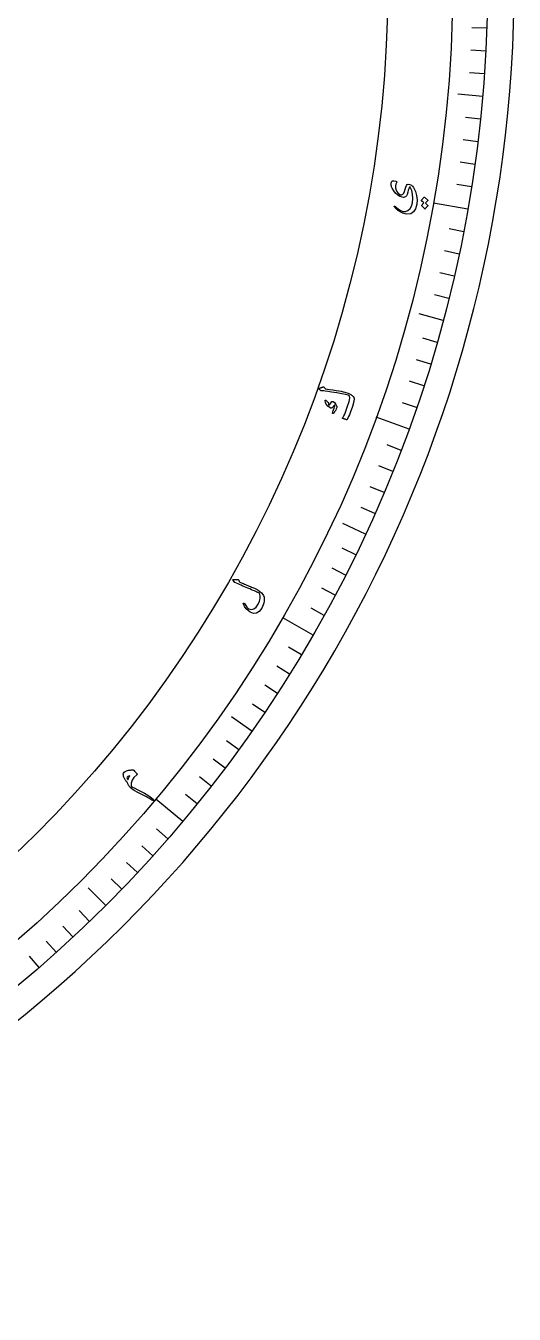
# Model space of a CAD drawing. Header units: millimetres. Extents: x -60 to 60, y -60 to 79.
# Drawn here: x 38 to 60, y -60 to -1.9 of the extents above; entities that cross this region are included whole.
import ezdxf

# ---------------------------------------------------------------- set-up
doc = ezdxf.new("R2010")
doc.units = ezdxf.units.MM
for name, color, linetype in [('CUT_OUTER', 1, 'Continuous'), ('ENGRAVE', 7, 'Continuous'), ('ENGRAVE_FINE', 8, 'Continuous'), ('TEXT', 5, 'Continuous')]:
    doc.layers.add(name, color=color, linetype=linetype)

msp = doc.modelspace()

# ---------------------------------------------------------------- linework, layer by layer
at = {"layer": 'CUT_OUTER'}
msp.add_arc((-0.0001, -0.0001), 59.9999, 178.596765, 0.149578, dxfattribs=at)
at = {"layer": 'ENGRAVE'}
for points in [[(58.5762, -5.1248), (57.4555, -5.0267)], [(57.9067, -10.2105), (56.3556, -9.937)], [(56.7964, -15.2186), (55.7098, -14.9274)], [(55.2539, -20.1108), (53.7739, -19.5721)], [(53.2909, -24.85), (52.2713, -24.3745)], [(50.9223, -29.4), (49.5583, -28.6125)], [(48.1661, -33.7263), (47.2446, -33.081)], [(45.0434, -37.7959), (43.8369, -36.7835)], [(41.5779, -41.5779), (40.7824, -40.7824)]]:
    msp.add_lwpolyline(points, dxfattribs=at)
for radius in [58.8, 58.8, 57.225, 54.3, 54.3]:
    msp.add_circle((0, 0), radius, dxfattribs=at)
at = {"layer": 'ENGRAVE_FINE'}
for points in [[(58.7642, -2.0521), (58.0896, -2.0285)], [(58.7194, -3.0774), (58.0453, -3.042)], [(58.6568, -4.1017), (57.9834, -4.0546)], [(58.4779, -6.1463), (57.8066, -6.0757)], [(58.3617, -7.1659), (57.6917, -7.0837)], [(58.2278, -8.1834), (57.5593, -8.0894)], [(58.0761, -9.1983), (57.4094, -9.0928)], [(57.7197, -11.2196), (57.0571, -11.0908)], [(57.5151, -12.2252), (56.8548, -12.0849)], [(57.293, -13.2271), (56.6353, -13.0753)], [(57.0534, -14.225), (56.3984, -14.0617)], [(56.5222, -16.2075), (55.8733, -16.0214)], [(56.2307, -17.1915), (55.5852, -16.9941)], [(55.9221, -18.1702), (55.2802, -17.9616)], [(55.5965, -19.1434), (54.9583, -18.9236)], [(54.8945, -21.072), (54.2644, -20.8301)], [(54.5184, -22.0269), (53.8926, -21.774)], [(54.1257, -22.975), (53.5043, -22.7112)], [(53.7165, -23.9161), (53.0998, -23.6416)], [(52.8491, -25.7762), (52.2424, -25.4803)], [(52.3912, -26.6946), (51.7898, -26.3882)], [(51.9173, -27.6049), (51.3213, -27.288)], [(51.4276, -28.5068), (50.8373, -28.1796)], [(50.4014, -30.2842), (49.8228, -29.9366)], [(49.8652, -31.1593), (49.2928, -30.8016)], [(49.3138, -32.0248), (48.7477, -31.6571)], [(48.7474, -32.8805), (48.1878, -32.5031)], [(47.5702, -34.5618), (47.0241, -34.165)], [(46.9598, -35.3867), (46.4207, -34.9805)], [(46.335, -36.2009), (45.8031, -35.7853)], [(45.6962, -37.004), (45.1716, -36.5792)], [(44.3769, -38.5763), (43.8675, -38.1334)], [(43.6969, -39.3449), (43.1953, -38.8932)], [(43.0036, -40.1015), (42.5099, -39.6412)], [(42.2972, -40.8459), (41.8116, -40.377)], [(40.8459, -42.2972), (40.377, -41.8116)], [(40.1015, -43.0036), (39.6412, -42.5099)], [(39.3449, -43.6969), (38.8932, -43.1953)], [(38.5763, -44.3769), (38.1334, -43.8675)]]:
    msp.add_lwpolyline(points, dxfattribs=at)
at = {"layer": 'TEXT'}
for points in [[(54.6917, -9.01), (54.6572, -9.0751), (54.6434, -9.1519), (54.6504, -9.2403), (54.678, -9.3406), (54.7093, -9.4067), (54.7502, -9.4644), (54.8008, -9.5137), (54.8611, -9.5545), (54.8736, -9.5598), (54.8872, -9.5624), (54.9018, -9.5625), (54.9173, -9.5599), (54.9689, -9.5339), (55.0132, -9.4828), (55.0502, -9.4067), (55.0797, -9.3055), (55.1077, -9.2054), (55.1397, -9.1346), (55.1758, -9.0931), (55.2161, -9.0809), (55.2945, -9.0918), (55.3614, -9.1187), (55.4169, -9.1618), (55.4609, -9.2211), (55.5426, -9.4002), (55.5932, -9.5856), (55.6129, -9.7769), (55.6014, -9.9738), (55.5489, -10.1818), (55.4575, -10.3275), (55.3277, -10.411), (55.1599, -10.4323), (55.0725, -10.4188), (54.9807, -10.3884), (54.8843, -10.3411), (54.7832, -10.2771), (54.7557, -10.2562), (54.7293, -10.2352), (54.7041, -10.214), (54.6799, -10.1927), (54.6568, -10.1709), (54.6347, -10.1487), (54.6134, -10.126), (54.593, -10.1028), (54.585, -10.0908), (54.5827, -10.0811), (54.586, -10.0734), (54.595, -10.0679), (54.6053, -10.0659), (54.6151, -10.0667), (54.6243, -10.0705), (54.633, -10.0771), (54.758, -10.1909), (54.8756, -10.2667), (54.986, -10.3043), (55.0893, -10.3034), (55.206, -10.2598), (55.2972, -10.1807), (55.3629, -10.0661), (55.4026, -9.9159), (55.4219, -9.7178), (55.4128, -9.535), (55.3755, -9.3677), (55.3102, -9.216), (55.3041, -9.2065), (55.2971, -9.2021), (55.2893, -9.2029), (55.2806, -9.2088), (55.2619, -9.2354), (55.2417, -9.2836), (55.22, -9.3534), (55.1968, -9.4447), (55.1691, -9.5369), (55.135, -9.605), (55.0946, -9.649), (55.0479, -9.6689), (54.9965, -9.6728), (54.9442, -9.6672), (54.8912, -9.6521), (54.8373, -9.6275), (54.7347, -9.5604), (54.6441, -9.4767), (54.5653, -9.3765), (54.4983, -9.2597), (54.4828, -9.2291), (54.4699, -9.1997), (54.4596, -9.1717), (54.4517, -9.1449), (54.4462, -9.1194), (54.443, -9.0954), (54.4419, -9.0729), (54.4431, -9.0519), (54.4641, -8.9722), (54.5079, -8.9285), (54.5747, -8.9206), (54.6644, -8.9487), (54.6875, -8.9626), (54.6998, -8.9774), (54.7012, -8.9933), (54.6917, -9.01)], [(55.822, -9.8228), (55.8198, -9.8196), (55.8189, -9.8155), (55.8192, -9.8105), (55.8208, -9.8046), (55.8325, -9.7846), (55.8448, -9.7654), (55.8577, -9.747), (55.8714, -9.7294), (55.8859, -9.7125), (55.9014, -9.6962), (55.9178, -9.6805), (55.9353, -9.6653), (55.9403, -9.6627), (55.9452, -9.662), (55.9501, -9.6632), (55.9549, -9.6665), (56.099, -9.7994), (56.1007, -9.8027), (56.0999, -9.8069), (56.0968, -9.8121), (56.0913, -9.8183), (56.0865, -9.8224), (56.0798, -9.8293), (56.071, -9.8388), (56.0602, -9.8512), (56.0473, -9.8663), (56.0321, -9.8845), (56.0145, -9.9056), (55.9947, -9.9296), (56.1058, -10.035), (56.109, -10.0395), (56.109, -10.0446), (56.106, -10.0503), (56.0998, -10.0565), (56.0944, -10.0618), (56.0863, -10.0704), (56.0753, -10.0821), (56.0617, -10.097), (56.0451, -10.1153), (56.0257, -10.1373), (56.0035, -10.163), (55.9783, -10.1923), (55.9745, -10.1951), (55.971, -10.1961), (55.9679, -10.1951), (55.9651, -10.1922), (55.8287, -10.0573), (55.8265, -10.0541), (55.8256, -10.05), (55.826, -10.045), (55.8276, -10.0391), (55.8367, -10.0219), (55.8466, -10.0055), (55.8573, -9.9897), (55.8689, -9.9747), (55.8811, -9.9603), (55.894, -9.9466), (55.9074, -9.9335), (55.9213, -9.9211)], [(51.1972, -18.2658), (51.2231, -18.2624), (51.248, -18.2581), (51.272, -18.2528), (51.2949, -18.2467), (51.317, -18.2395), (51.3381, -18.2311), (51.3584, -18.2215), (51.3778, -18.2108), (51.3877, -18.2076), (51.3975, -18.2088), (51.4072, -18.2144), (51.4167, -18.2246), (51.4651, -18.2824), (51.4705, -18.2882), (51.4753, -18.2927), (51.4793, -18.2959), (51.4827, -18.2977), (51.6601, -18.3235), (51.8201, -18.3477), (51.9626, -18.3704), (52.0876, -18.3916), (52.195, -18.4115), (52.2846, -18.4303), (52.3563, -18.4478), (52.4102, -18.4642), (52.5104, -18.4995), (52.5416, -18.5125), (52.5723, -18.527), (52.6026, -18.5432), (52.6324, -18.5609), (52.6618, -18.5804), (52.6907, -18.6017), (52.7191, -18.6248), (52.747, -18.6499), (52.7735, -18.7289), (52.7577, -18.877), (52.699, -19.094), (52.5966, -19.3794), (52.5607, -19.4671), (52.5251, -19.5474), (52.4899, -19.6201), (52.455, -19.6855), (52.45, -19.6907), (52.4444, -19.6937), (52.4382, -19.6944), (52.4314, -19.6929), (52.3996, -19.6831), (52.3708, -19.6739), (52.3449, -19.6654), (52.3219, -19.6576), (52.3016, -19.6503), (52.2838, -19.6436), (52.2683, -19.6372), (52.2553, -19.6314), (52.2482, -19.6277), (52.245, -19.6235), (52.2458, -19.6187), (52.2505, -19.6134), (52.2827, -19.5711), (52.3162, -19.5137), (52.3509, -19.441), (52.3868, -19.3531), (52.4842, -19.0869), (52.547, -18.8738), (52.5757, -18.7142), (52.5709, -18.6083), (52.5086, -18.5864), (52.3911, -18.559), (52.2184, -18.5261), (51.9905, -18.4872), (51.7618, -18.4498), (51.5886, -18.4219), (51.4709, -18.4038), (51.4087, -18.3955), (51.3915, -18.3937), (51.3754, -18.392), (51.3604, -18.3905), (51.3465, -18.3891), (51.3339, -18.3878), (51.3226, -18.3867), (51.3127, -18.3858), (51.3042, -18.3852), (51.286, -18.3826), (51.2696, -18.3773), (51.2551, -18.3692), (51.2424, -18.3585), (51.1784, -18.2928), (51.1742, -18.2879), (51.172, -18.2833), (51.1716, -18.2791), (51.1731, -18.2752), (51.1775, -18.2715), (51.183, -18.2686), (51.1895, -18.2668), (51.1972, -18.2658)], [(51.4761, -18.821), (51.478, -18.8174), (51.4807, -18.8147), (51.4843, -18.8129), (51.4886, -18.8119), (51.4921, -18.8123), (51.4956, -18.8133), (51.4992, -18.8149), (51.5029, -18.8171), (51.5954, -18.8988), (51.6044, -18.9079), (51.6108, -18.9164), (51.6146, -18.9242), (51.6158, -18.9313), (51.6137, -18.9592), (51.6154, -18.9842), (51.6207, -19.0063), (51.6296, -19.0254), (51.636, -19.0309), (51.6453, -19.0301), (51.6575, -19.0228), (51.6726, -19.0093), (51.6806, -18.9995), (51.6886, -18.9892), (51.6965, -18.9784), (51.7042, -18.9672), (51.7118, -18.9553), (51.7195, -18.9428), (51.7271, -18.9295), (51.7347, -18.9155), (51.7748, -18.8722), (51.825, -18.8719), (51.8851, -18.9147), (51.9551, -19.0007), (51.9736, -19.0324), (51.9865, -19.0615), (51.9937, -19.088), (51.9952, -19.1118), (51.9916, -19.1361), (51.982, -19.1679), (51.9664, -19.2073), (51.9449, -19.2543), (51.9333, -19.2781), (51.9215, -19.3003), (51.9093, -19.3209), (51.8968, -19.34), (51.8845, -19.3577), (51.8725, -19.3741), (51.8611, -19.3893), (51.8501, -19.4032), (51.841, -19.4108), (51.8322, -19.4155), (51.8237, -19.417), (51.8154, -19.4155), (51.8079, -19.4112), (51.8036, -19.4053), (51.8025, -19.3977), (51.8047, -19.3885), (51.8133, -19.3596), (51.8236, -19.3271), (51.8355, -19.2909), (51.849, -19.2509), (51.8742, -19.1764), (51.891, -19.1172), (51.8995, -19.0732), (51.8997, -19.0447), (51.8985, -19.0405), (51.896, -19.0375), (51.8922, -19.0358), (51.887, -19.0354), (51.8834, -19.0361), (51.8795, -19.0384), (51.8754, -19.0423), (51.8709, -19.0478), (51.8351, -19.1011), (51.8189, -19.123), (51.8021, -19.1406), (51.7844, -19.1538), (51.7661, -19.1628), (51.7463, -19.1688), (51.7277, -19.1698), (51.7104, -19.1658), (51.6943, -19.1568), (51.5931, -19.0776), (51.523, -18.9952), (51.484, -18.9097), (51.4761, -18.821)], [(47.3171, -26.9231), (47.3131, -26.9166), (47.3114, -26.9101), (47.3118, -26.9036), (47.3144, -26.8971), (47.3188, -26.8917), (47.3249, -26.8885), (47.3326, -26.8873), (47.3418, -26.8883), (47.3948, -26.8957), (47.4426, -26.8985), (47.4851, -26.8968), (47.5224, -26.8906), (47.5351, -26.8897), (47.5467, -26.894), (47.5572, -26.9034), (47.5666, -26.9181), (47.5706, -26.9263), (47.5744, -26.9341), (47.5781, -26.9416), (47.5817, -26.9487), (47.5851, -26.9553), (47.5882, -26.9615), (47.5909, -26.9672), (47.5932, -26.9723), (47.5978, -26.9813), (47.6045, -26.9898), (47.6135, -26.9976), (47.6246, -27.0048), (47.6585, -27.0211), (47.6957, -27.0383), (47.7362, -27.0566), (47.7801, -27.0757), (47.8272, -27.096), (47.8776, -27.1174), (47.9312, -27.1401), (47.988, -27.1639), (48.0451, -27.1869), (48.0986, -27.2089), (48.1484, -27.2299), (48.1946, -27.2499), (48.2373, -27.2689), (48.2768, -27.2868), (48.313, -27.3036), (48.3459, -27.3193), (48.441, -27.3698), (48.5255, -27.4277), (48.5993, -27.4929), (48.6623, -27.5657), (48.6931, -27.6193), (48.7118, -27.6859), (48.7184, -27.7655), (48.7128, -27.8581), (48.6975, -27.9532), (48.676, -28.0387), (48.6485, -28.1144), (48.6149, -28.1803), (48.5001, -28.3274), (48.3736, -28.4067), (48.2358, -28.4181), (48.0868, -28.3618), (47.991, -28.2943), (47.9079, -28.2098), (47.8375, -28.1084), (47.7797, -27.9903), (47.777, -27.9824), (47.7765, -27.9754), (47.7783, -27.9694), (47.7823, -27.9644), (47.7879, -27.9599), (47.7934, -27.9572), (47.7988, -27.9563), (47.8041, -27.9572), (47.8112, -27.9598), (47.8173, -27.9636), (47.8223, -27.9687), (47.8263, -27.9751), (47.8848, -28.0668), (47.9387, -28.1381), (47.9879, -28.1888), (48.0326, -28.219), (48.1508, -28.2464), (48.2603, -28.2195), (48.3608, -28.1383), (48.4521, -28.0028), (48.5118, -27.8675), (48.542, -27.7409), (48.5428, -27.6232), (48.5144, -27.5144), (48.4807, -27.4972), (48.4407, -27.4779), (48.3947, -27.4565), (48.3425, -27.433), (48.284, -27.4075), (48.219, -27.38), (48.1475, -27.3505), (48.0695, -27.319), (47.9895, -27.2856), (47.911, -27.2524), (47.8339, -27.2193), (47.7583, -27.1864), (47.6842, -27.1536), (47.6117, -27.1208), (47.5408, -27.0879), (47.4715, -27.055), (47.4032, -27.0259), (47.3961, -27.0214), (47.3899, -27.0164), (47.3845, -27.0111), (47.38, -27.0053)], [(42.5591, -36.0574), (42.5365, -36.0305), (42.5147, -36.003), (42.4935, -35.9749), (42.473, -35.9461), (42.4536, -35.9166), (42.4357, -35.8865), (42.4193, -35.8557), (42.4043, -35.8242), (42.3809, -35.7627), (42.3678, -35.7086), (42.3652, -35.6619), (42.3729, -35.6227), (42.4001, -35.5758), (42.4462, -35.5378), (42.5114, -35.5086), (42.5956, -35.4883), (42.6206, -35.4841), (42.6456, -35.4807), (42.6708, -35.478), (42.6959, -35.4761), (42.7213, -35.4749), (42.7469, -35.4742), (42.7727, -35.474), (42.7988, -35.4744), (42.8133, -35.4754), (42.8258, -35.4784), (42.8363, -35.4833), (42.845, -35.4901), (42.8743, -35.5239), (42.9004, -35.5543), (42.9232, -35.5813), (42.9427, -35.6049), (42.9586, -35.6246), (42.9708, -35.6402), (42.9792, -35.6516), (42.9838, -35.6588), (42.9875, -35.6701), (42.987, -35.6805), (42.9823, -35.6899), (42.9736, -35.6983), (42.8476, -35.8127), (42.7641, -35.9338), (42.7231, -36.062), (42.7245, -36.1975), (42.7281, -36.21), (42.7337, -36.2203), (42.7411, -36.2282), (42.7506, -36.2339), (42.8869, -36.2989), (43.0268, -36.3688), (43.1704, -36.4437), (43.3175, -36.5235), (43.511, -36.6362), (43.6426, -36.7264), (43.7124, -36.7942), (43.7201, -36.8396), (43.7103, -36.8471), (43.6962, -36.8479), (43.678, -36.8417), (43.6555, -36.8288), (43.6114, -36.7987), (43.5645, -36.7687), (43.5146, -36.7387), (43.4618, -36.7089), (43.4064, -36.6789), (43.3487, -36.6488), (43.2886, -36.6184), (43.2262, -36.5879), (43.0174, -36.485), (42.8567, -36.3978), (42.7441, -36.3263), (42.6794, -36.2708), (42.6532, -36.2404), (42.6304, -36.2109), (42.6109, -36.1823), (42.5947, -36.1546), (42.5816, -36.128), (42.5713, -36.103), (42.5638, -36.0794), (42.5591, -36.0574)], [(42.5708, -35.9194), (42.5774, -35.8987), (42.5851, -35.8776), (42.5941, -35.8561), (42.6043, -35.8342), (42.6156, -35.812), (42.6279, -35.7896), (42.6413, -35.767), (42.6557, -35.7443), (42.6097, -35.7547), (42.5747, -35.7675), (42.5506, -35.7829), (42.5376, -35.8007), (42.5305, -35.8291), (42.5337, -35.8583), (42.5471, -35.8884), (42.5708, -35.9194)]]:
    msp.add_lwpolyline(points, close=True, dxfattribs=at)

doc.saveas('drawing.dxf')
